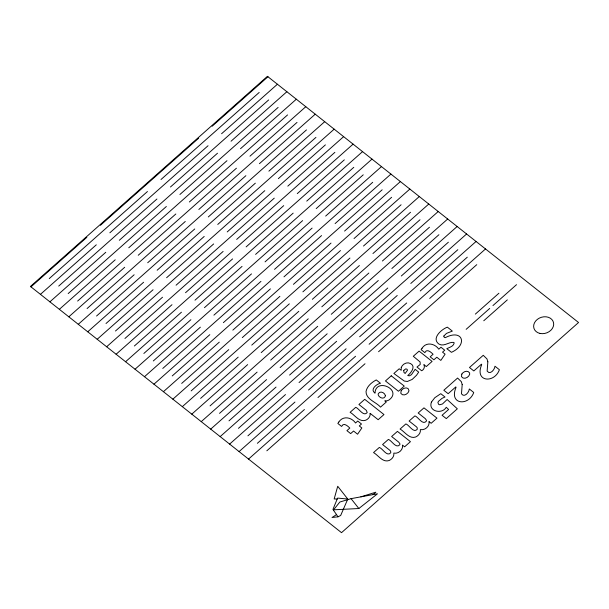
<?xml version="1.0" encoding="UTF-8"?>
<svg xmlns="http://www.w3.org/2000/svg" width="609" height="609" viewBox="0 0 609 609"><rect width="100%" height="100%" fill="white"/><g stroke="black" fill="none" stroke-linecap="round" stroke-linejoin="round"><path stroke-width="0.91" d="M336.526 514.597L332.933 509.429L337.592 498.086L347.777 499.06L340.667 515.48L337.965 516.82L332.05 517.49L336.526 514.597L337.965 516.82M30.975 286.862L86.843 237.327M100.401 225.307L198.587 138.251M212.138 126.238L267.952 76.749M49.26 278.587L147.447 191.53M160.997 179.518L259.19 92.454M40.438 294.353L96.306 244.81M109.856 232.798L208.042 145.741M221.592 133.721L277.415 84.232M58.715 286.078L156.909 199.021M170.459 187.001L268.645 99.945M49.892 301.836L105.768 252.301M119.318 240.281L217.504 153.224M231.055 141.212L286.869 91.723M68.178 293.568L166.364 206.504M179.914 194.492L278.107 107.428M59.355 309.326L115.223 259.784M128.773 247.772L226.967 160.715M240.517 148.703L296.332 99.206M77.632 301.052L175.826 213.995M189.376 201.975L287.562 114.918M68.817 316.809L124.685 267.275M138.235 255.262L236.421 168.206M249.972 156.186L305.794 106.697M87.095 308.542L185.281 221.478M198.838 209.466L297.025 122.409M78.272 324.3L134.14 274.766M147.698 262.745L245.884 175.689M259.434 163.676L315.249 114.188M96.557 316.025L194.743 228.969M208.293 216.956L306.487 129.892M87.734 331.791L143.602 282.249M157.152 270.236L255.338 183.18M268.896 171.159L324.711 121.671M106.012 323.516L204.205 236.459M217.756 224.439L315.942 137.383M97.189 339.274L153.065 289.739M166.615 277.719L264.801 190.663M278.351 178.65L334.174 129.161M115.474 331.007L213.66 243.943M227.218 231.93L325.404 144.866M106.651 346.765L162.519 297.222M176.077 285.21L274.263 198.153M287.813 186.141L343.628 136.644M124.936 338.49L223.122 251.433M236.673 239.413L334.866 152.357M116.113 354.248L171.982 304.713M185.532 292.701L283.718 205.644M297.268 193.624L353.091 144.135M134.391 345.981L232.585 258.916M246.135 246.904L344.321 159.847M125.568 361.738L181.444 312.204M194.994 300.184L293.18 213.127M306.73 201.115L362.545 151.626M143.853 353.464L242.039 266.407M255.59 254.395L353.783 167.33M135.031 369.229L190.899 319.687M204.449 307.674L302.635 220.618M316.193 208.598L372.008 159.109M153.308 360.954L251.502 273.898M265.052 261.878L363.238 174.821M144.485 376.712L200.361 327.178M213.911 315.157L312.097 228.101M325.648 216.088L381.47 166.6M162.77 368.445L260.957 281.381M274.514 269.368L372.7 182.304M153.948 384.203L209.816 334.661M223.374 322.648L321.56 235.592M335.11 223.579L390.925 174.083M172.233 375.928L270.419 288.872M283.969 276.851L382.163 189.795M163.41 391.686L219.278 342.151M232.828 330.139L331.014 243.082M344.572 231.062L400.387 181.573M181.688 383.419L279.881 296.355M293.431 284.342L391.617 197.286M172.865 399.177L228.74 349.642M242.291 337.622L340.477 250.565M354.027 238.553L409.842 189.064M191.15 390.902L289.336 303.845M302.886 291.833L401.08 204.769M182.327 406.667L238.195 357.125M251.745 345.113L349.939 258.056M363.489 246.036L419.304 196.547M200.605 398.393L298.798 311.336M312.348 299.316L410.542 212.259M191.789 414.15L247.657 364.616M261.208 352.596L359.394 265.539M372.944 253.527L428.766 204.038M210.067 405.883L308.261 318.819M321.811 306.807L419.997 219.742M201.244 421.641L257.12 372.099M270.67 360.086L368.856 273.03M382.406 261.01L438.221 211.521M219.529 413.366L317.715 326.31M331.266 314.29L429.459 227.233M210.706 429.124L266.575 379.59M280.125 367.577L378.311 280.513M391.869 268.5L447.684 219.012M228.984 420.857L327.178 333.793M340.728 321.78L438.914 234.724M220.161 436.615L276.037 387.08M289.587 375.06L387.773 288.004M401.323 275.991L457.146 226.502M238.446 428.34L336.632 341.284M350.19 329.271L448.376 242.207M229.623 444.098L285.492 394.563M299.049 382.551L397.235 295.494M410.786 283.474L466.601 233.985M247.909 435.831L346.095 348.774M359.645 336.754L457.839 249.698M239.086 451.589L294.954 402.054M308.504 390.034L406.69 302.978M420.248 290.965L476.063 241.476M257.363 443.314L355.557 356.257M369.107 344.245L467.293 257.181M248.541 459.079L304.416 409.537M317.967 397.525L416.153 310.468M429.703 298.448L485.518 248.959L578.55 322.504L341.52 532.669L30.45 286.443L267.427 76.331L485.518 248.959M266.826 450.805L365.012 363.748M378.562 351.728L476.756 264.671M475.347 314.115L498.916 293.226M466.144 329.332L489.712 308.436M492.963 305.558L516.531 284.662M483.759 320.768L507.32 299.879M373.104 494.599L375.799 492.209L360.871 496.845L351.05 498.649L339.822 502.037L333.603 509.817L358.853 508.515L377.511 493.785L360.871 496.845M337.302 498.984L334.166 498.969L337.721 486.286L347.777 499.06M424.001 364.745L426.285 366.557L432.093 361.411L419.099 351.119L413.29 356.273L420.103 361.967L420.21 364.464L416.967 367.052L421.672 370.774C423.818 369.747 425.097 367.014 423.948 364.799M429.101 421.664L431.157 423.285L436.965 418.139L423.971 407.855L418.162 413.001L425.28 418.634L426.49 420.347L426.361 421.184C422.654 425.607 418.185 416.899 414.919 415.878L409.111 421.032L416.328 426.742L417.112 427.548L417.332 429.193C413.61 433.715 409.164 424.93 405.868 423.91L400.075 429.041C404.779 431.705 409.263 439.264 415.65 437.011C418.436 435.747 420.956 432.824 420.339 429.596C424.854 430.563 429.832 426.414 429.048 421.71M374.938 393.026C369.762 389.669 376.491 383.921 380.488 383.274L376.248 379.917C371.749 382.391 367.09 386.136 366.039 391.427C365.895 399.474 376.187 401.97 380.518 407.139L386.296 402.009L384.957 400.943M370.15 413.366L378.159 419.708L383.967 414.554L364.73 399.329L358.922 404.483L366.306 410.321L367.227 412.582C363.466 417.02 359.013 408.395 355.732 407.307L350.114 412.285C354.803 414.973 359.34 422.494 365.727 420.218C368.354 419.091 370.615 416.419 370.097 413.42M402.572 445.187L404.627 446.808L410.436 441.662L397.441 431.378L391.633 436.524L398.75 442.164L399.953 443.87L399.831 444.707C396.116 449.13 391.648 440.421 388.39 439.401L382.581 444.555L389.798 450.264L390.582 451.071L390.803 452.723C387.08 457.237 382.635 448.452 379.338 447.432L373.538 452.571C378.242 455.227 382.734 462.787 389.121 460.533C391.907 459.27 394.426 456.354 393.81 453.119C398.324 454.086 403.303 449.937 402.519 445.232M351.05 498.649L358.853 508.515M374.999 392.972C375.822 377.26 402.777 389.851 389.037 399.946A5.314 4.293 -18.4 0 1 385.01 400.897M443.816 336.069L444.235 337.295L445.278 337.675C462.802 328.411 468.032 344.983 451.436 352.329L446.8 348.66C449.412 347.427 453.69 346.323 454.192 342.958L453.812 342.403C449.054 341.603 444.03 346.985 439.081 344.161C430.989 338.558 441.411 329.34 447.356 327.155L452.342 331.106L446.458 333.405L443.816 336.069M462.185 384.53L461.485 393.863C464.309 398.088 469.143 392.341 469.311 388.968L473.741 392.478C468.816 406.37 448.589 404.848 456.034 387.385L455.798 386.921L448.163 393.688L443.824 390.255L457.587 378.044L461.333 381.691L462.185 384.53M487.847 361.784L487.147 371.109C489.971 375.334 494.805 369.587 494.972 366.222L499.395 369.724C494.478 383.617 474.251 382.094 481.696 364.639L481.453 364.167L473.817 370.942L469.478 367.501L483.249 355.298L486.987 358.945L487.847 361.784M385.337 395.393L385.261 396.482C383.594 399.725 378.958 397.631 378.174 394.792L378.28 393.741C379.94 390.506 384.553 392.508 385.337 395.393M401.255 367.379L401.217 370.302L399.184 368.78L393.878 373.484L404.285 381.051L407.375 381.478L412.202 379.422L416.579 375.205L418.665 372.099L415.148 369.32L411.44 374.695L409.385 375.829L407.733 375.555C410.938 372.936 416.236 366.458 410.458 363.527C407.018 361.594 402.64 363.969 401.255 367.379M403.752 370.356L403.881 372.266L405.13 373.492L407.512 370.226L407.033 369.229L405.792 368.856L403.752 370.356M431.416 402.1C427.906 411.387 442.065 414.714 446.252 407.284L448.612 409.469L442.073 415.269L446.283 418.604L457.329 408.814L447.135 399.512L442.454 403.988L439.668 404.779L438.564 404.285L437.901 402.465L438.472 401.316L442.134 398.286L445.004 397.022L440.787 393.688L434.803 397.715L431.416 402.1M401.148 390.719L400.798 393.3C402.945 396.809 408.274 394.107 409.012 390.788L408.083 388.572C405.701 386.974 402.595 388.572 401.148 390.719M461.82 374.063L461.477 376.636C463.647 380.145 468.96 377.458 469.706 374.124L469.569 372.906C467.742 369.853 463.327 371.528 461.82 374.063M338.802 422.052L337.843 423.468L341.588 426.429C343.522 421.991 347.815 426.049 349.817 428.074L346.917 430.647L350.662 433.608L353.563 431.035L357.59 434.217L361.837 427.975L359.287 425.957L361.487 424.009L357.742 421.047L355.549 422.996C351.568 417.18 342.859 415.498 338.802 422.052M422.052 348.241L421.093 349.657L424.831 352.619C426.764 348.188 431.065 352.238 433.068 354.263L430.16 356.836L433.905 359.797L436.813 357.224L440.832 360.406L445.088 354.164L442.537 352.147L444.73 350.205L440.985 347.237L438.792 349.185C434.811 343.369 426.11 341.687 422.052 348.241M391.26 375.806L385.451 380.952L398.446 391.244L404.254 386.091L391.26 375.806M540.061 333.435A10.208 8.244 -18.4 0 0 553.573 322.839A10.208 8.244 -18.4 0 0 537.359 319.367A10.208 8.244 -18.4 0 0 540.061 333.435"/></g></svg>
